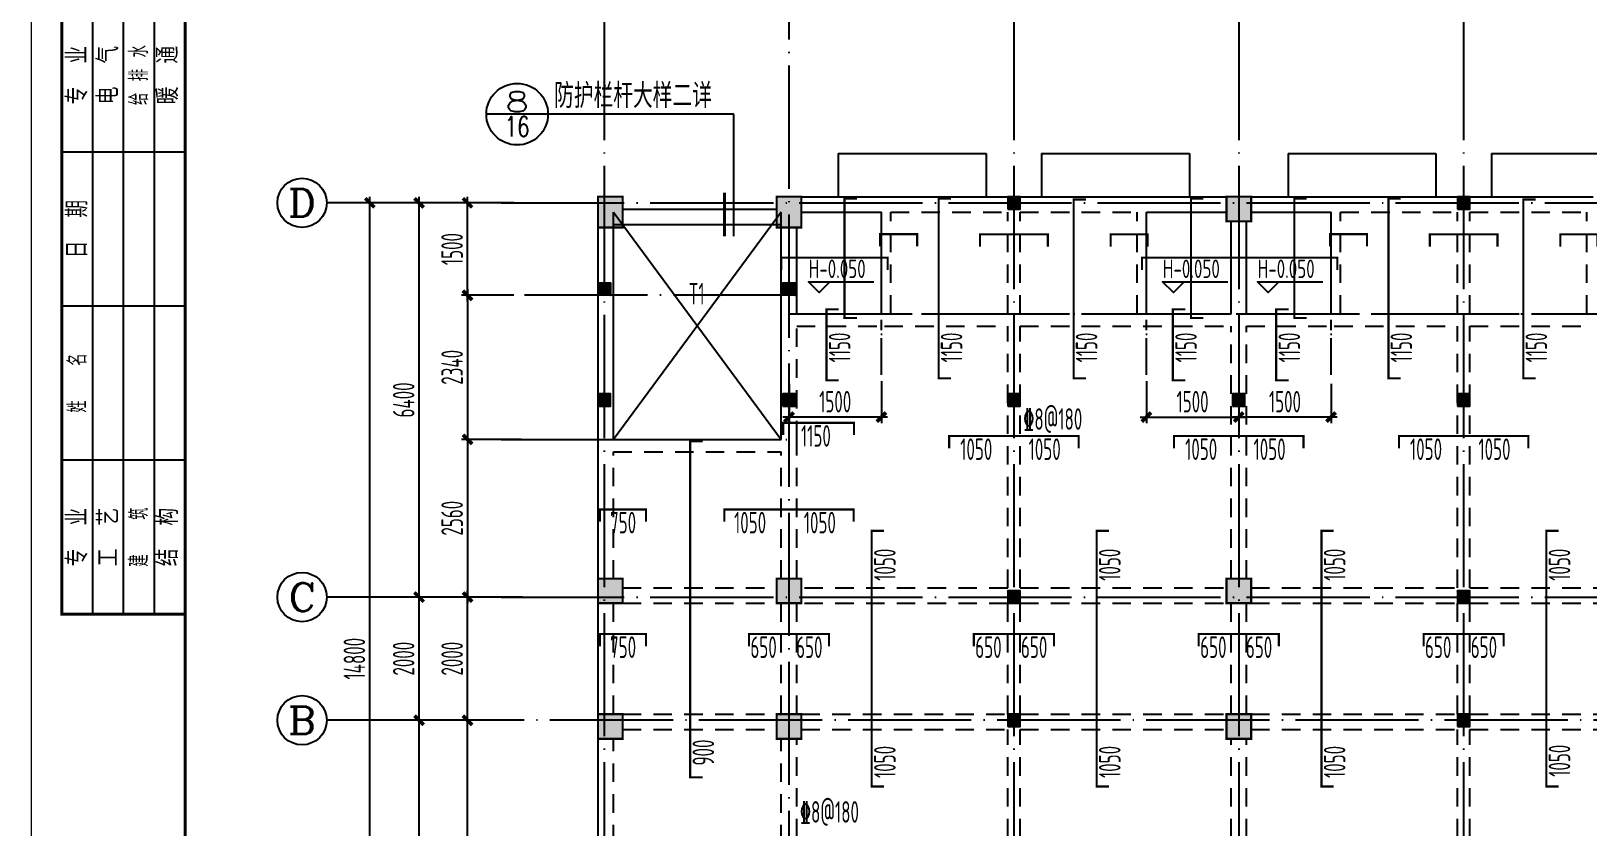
# Model space of a CAD drawing. Extents: x -472319 to -112444, y -516749 to -5704.
# Drawn here: x -311995 to -286728, y -242565 to -229647 of the extents above; entities that cross this region are included whole.
import ezdxf
from ezdxf.enums import TextEntityAlignment as Align

# ---------------------------------------------------------------- set-up
doc = ezdxf.new("R2010")
doc.units = 0
doc.header["$LTSCALE"] = 100
doc.header["$MEASUREMENT"] = 0
for name, pattern in [('3', [5, 3, -2]), ('CENTER', [2, 1.25, -0.25, 0.25, -0.25]), ('DOTE', [2.42, 2, -0.2, 0.02, -0.2])]:
    doc.linetypes.add(name, pattern=pattern)
for name, color, linetype in [('1301', 24, 'Continuous'), ('1305', 1, 'Continuous'), ('1306', 94, 'Continuous'), ('1307', 7, 'Continuous'), ('AXIS', 3, 'Continuous'), ('AXIS_TEXT', 7, 'Continuous'), ('COLUMN', 9, 'Continuous'), ('DIM_IDEN', 3, 'Continuous'), ('DOTE', 1, 'CENTER'), ('FRAME', 3, 'Continuous'), ('PUB_TEXT', 7, 'Continuous'), ('S_BEAM', 4, 'Continuous'), ('S_BEAMDASH', 134, '3'), ('S_CL', 2, 'Continuous'), ('坡道', 7, 'Continuous'), ('填充', 8, 'Continuous'), ('板标注', 221, 'Continuous'), ('第三道尺寸线', 4, 'Continuous'), ('零厚板', 7, 'Continuous')]:
    doc.layers.add(name, color=color, linetype=linetype)
doc.styles.add('_HZTXT', font='txt.shx', dxfattribs={"width": 0.35, "bigfont": 'hztxt.shx'})
doc.styles.add('_TCH_AXIS', font='COMPLEX', dxfattribs={"bigfont": 'GBCBIG'})
doc.styles.add('COMPLEX', font='COMPLEX')
doc.styles.add('dxfs', font='txt.shx', dxfattribs={"width": 0.7, "bigfont": 'dxfs.shx'})
doc.styles.add('HZ', font='tssdeng.shx', dxfattribs={"width": 0.6, "height": 350, "bigfont": 'a.shx'})
doc.styles.get("Standard").update_dxf_attribs({"font": 'tssdeng.shx', "width": 0.6, "bigfont": 'a.shx'})
doc.styles.add('TSSD_Rein', font='Tssdeng.shx', dxfattribs={"width": 0.7, "bigfont": 'hztxt.shx'})
doc.dimstyles.new('DIMN', dxfattribs={"dimtxt": 350, "dimasz": 150, "dimexe": 100, "dimexo": 100, "dimgap": 75, "dimtad": 1, "dimdec": 0, "dimzin": 0, "dimdsep": 46, "dimtxsty": 'HZ', "dimblk": 'ARCHTICK', "dimcen": 0.09, "dimdle": 100, "dimclrd": 3, "dimclre": 3, "dimclrt": 7, "dimazin": 2, "dimtfac": 1, "dimtdec": 0, "dimtmove": 2, "dimatfit": 3, "dimldrblk": 'ARCHTICK', "dimfxl": 1, "dimtolj": 1, "dimtzin": 0, "dimarcsym": 0})

# ---------------------------------------------------------------- blocks, each defined once
blk = doc.blocks.new('_ArchTick')
at = {"color": 0, "linetype": 'ByBlock', "const_width": 0.4}
blk.add_lwpolyline([(-0.5, -0.5), (0.5, 0.5)], dxfattribs=at)
blk = doc.blocks.new('*D1051')
at = {"layer": 'AXIS', "color": 3, "lineweight": -2, "transparency": 16777216}
for p, q in [((-305698, -247335), (-305698, -240735)), ((-304468, -240835), (-305798, -240835)), ((-304468, -247235), (-305798, -247235))]:
    blk.add_line(p, q, dxfattribs=at)
at = {"layer": 'Defpoints', "color": 0, "transparency": 16777216}
for p in [(-305698, -240835), (-304368, -240835), (-304368, -247235)]:
    blk.add_point(p, dxfattribs=at)
at = {"layer": 'AXIS', "color": 3, "lineweight": -2, "transparency": 16777216, "xscale": 150, "yscale": 150, "zscale": 150}
for p, rotation in [((-305698, -240835), 90), ((-305698, -247235), 270)]:
    blk.add_blockref('_ArchTick', p, dxfattribs=dict(at, rotation=rotation))
at = {"layer": 'AXIS', "color": 7, "transparency": 16777216, "insert": (-305948, -244035), "char_height": 350, "attachment_point": 5, "rotation": 90, "style": 'HZ'}
blk.add_mtext('\\A1;6400', dxfattribs=at)
blk = doc.blocks.new('*D1052')
at = {"layer": 'AXIS', "color": 3, "lineweight": -2, "transparency": 16777216}
for p, q in [((-305698, -240935), (-305698, -238735)), ((-304468, -238835), (-305798, -238835)), ((-304468, -240835), (-305798, -240835))]:
    blk.add_line(p, q, dxfattribs=at)
at = {"layer": 'Defpoints', "color": 0, "transparency": 16777216}
for p in [(-305698, -238835), (-304368, -238835), (-304368, -240835)]:
    blk.add_point(p, dxfattribs=at)
at = {"layer": 'AXIS', "color": 3, "lineweight": -2, "transparency": 16777216, "xscale": 150, "yscale": 150, "zscale": 150}
for p, rotation in [((-305698, -238835), 90), ((-305698, -240835), 270)]:
    blk.add_blockref('_ArchTick', p, dxfattribs=dict(at, rotation=rotation))
at = {"layer": 'AXIS', "color": 7, "transparency": 16777216, "insert": (-305948, -239835), "char_height": 350, "attachment_point": 5, "rotation": 90, "style": 'HZ'}
blk.add_mtext('\\A1;2000', dxfattribs=at)
blk = doc.blocks.new('*D1053')
at = {"layer": 'AXIS', "color": 3, "lineweight": -2, "transparency": 16777216}
for p, q in [((-304468, -232435), (-305798, -232435)), ((-305698, -238935), (-305698, -232335)), ((-304468, -238835), (-305798, -238835))]:
    blk.add_line(p, q, dxfattribs=at)
at = {"layer": 'Defpoints', "color": 0, "transparency": 16777216}
for p in [(-305698, -232435), (-304368, -232435), (-304368, -238835)]:
    blk.add_point(p, dxfattribs=at)
at = {"layer": 'AXIS', "color": 3, "lineweight": -2, "transparency": 16777216, "xscale": 150, "yscale": 150, "zscale": 150}
for p, rotation in [((-305698, -232435), 90), ((-305698, -238835), 270)]:
    blk.add_blockref('_ArchTick', p, dxfattribs=dict(at, rotation=rotation))
at = {"layer": 'AXIS', "color": 7, "transparency": 16777216, "insert": (-305948, -235635), "char_height": 350, "attachment_point": 5, "rotation": 90, "style": 'HZ'}
blk.add_mtext('\\A1;6400', dxfattribs=at)
blk = doc.blocks.new('*D1054')
at = {"layer": 'AXIS', "color": 3, "lineweight": -2, "transparency": 16777216}
for p, q in [((-304468, -232435), (-306598, -232435)), ((-306498, -247335), (-306498, -232335)), ((-304468, -247235), (-306598, -247235))]:
    blk.add_line(p, q, dxfattribs=at)
at = {"layer": 'Defpoints', "color": 0, "transparency": 16777216}
for p in [(-306498, -232435), (-304368, -232435), (-304368, -247235)]:
    blk.add_point(p, dxfattribs=at)
at = {"layer": 'AXIS', "color": 3, "lineweight": -2, "transparency": 16777216, "xscale": 150, "yscale": 150, "zscale": 150}
for p, rotation in [((-306498, -232435), 90), ((-306498, -247235), 270)]:
    blk.add_blockref('_ArchTick', p, dxfattribs=dict(at, rotation=rotation))
at = {"layer": 'AXIS', "color": 7, "transparency": 16777216, "insert": (-306748, -239835), "char_height": 350, "attachment_point": 5, "rotation": 90, "style": 'HZ'}
blk.add_mtext('\\A1;14800', dxfattribs=at)
blk = doc.blocks.new('_AXISO')
blk.add_circle((0, 0), 0.5)
at = {"layer": 'AXIS_TEXT', "style": 'COMPLEX', "width": 1.041667}
blk.add_attdef('A', text='', height=0.56, dxfattribs=at).set_placement((-0.25, -0.28), (0.25, -0.28), align=Align.FIT)
blk = doc.blocks.new('A$C20674F94')
at = {"layer": 'FRAME', "lineweight": 18}
blk.add_line((0, 59400), (0, 0), dxfattribs=at)
at = {"layer": 'FRAME'}
blk.add_line((2500, 58400), (2500, 1000), dxfattribs=at)
at = {"layer": 'FRAME', "const_width": 50}
for points in [[(2500, 58400), (500, 58400), (500, 35900), (2500, 35900)], [(2500, 58400), (83100, 58400), (83100, 1000), (2500, 1000), (2500, 58400)]]:
    blk.add_lwpolyline(points, dxfattribs=at)
at = {"layer": 'FRAME'}
for points in [[(1000, 35900), (1000, 58400)], [(1500, 35900), (1500, 58400)], [(2000, 35900), (2000, 58400)], [(2500, 43400), (500, 43400)], [(2500, 40900), (500, 40900)], [(2500, 38400), (500, 38400)]]:
    blk.add_lwpolyline(points, dxfattribs=at)
at = {"layer": 'FRAME', "char_height": 300, "attachment_point": 5, "rotation": 90, "style": 'dxfs'}
for s, insert, width in [('{\\f宋体|b0|i0|c134|p2;专\\Ftxt.shx,dxfs.shx|c134;  \\f宋体|b0|i0|c134|p2;业}', (750, 44650), 1203.38), ('{\\f宋体|b0|i0|c134|p2;电\\Ftxt.shx,dxfs.shx|c134;  \\f宋体|b0|i0|c134|p2;气}', (1250, 44650), 1182.38), ('给 排 水', (1750, 44650), 1352.62), ('{\\f宋体|b0|i0|c134|p2;暖\\Ftxt.shx,dxfs.shx|c134;  \\f宋体|b0|i0|c134|p2;通}', (2220, 44650), 1200.75), ('{\\f宋体|b0|i0|c134|p2;日\\Ftxt.shx,dxfs.shx|c134;  \\f宋体|b0|i0|c134|p2;期}', (750, 42150), 1132.5), ('姓   名', (750, 39650), 1185), ('{\\f宋体|b0|i0|c134|p2;专\\Ftxt.shx,dxfs.shx|c134;  \\f宋体|b0|i0|c134|p2;业}', (750, 37150), 1203.38), ('{\\f宋体|b0|i0|c134|p2;工\\Ftxt.shx,dxfs.shx|c134;  \\f宋体|b0|i0|c134|p2;艺}', (1250, 37150), 1177.12), ('建   筑', (1750, 37150), 1206), ('{\\f宋体|b0|i0|c134|p2;结\\Ftxt.shx,dxfs.shx|c134;  \\f宋体|b0|i0|c134|p2;构\\P}', (2220, 37150), 1192.88)]:
    blk.add_mtext(s, dxfattribs=dict(at, insert=insert, width=width))
blk = doc.blocks.new('*D1066')
at = {"layer": '1301', "color": 3, "lineweight": -2, "transparency": 16777216}
for p, q in [((-304912, -236175), (-304912, -238935)), ((-304041, -236275), (-305012, -236275)), ((-304019, -238835), (-305012, -238835))]:
    blk.add_line(p, q, dxfattribs=at)
at = {"layer": 'Defpoints', "color": 0, "transparency": 16777216}
for p in [(-303941, -236275), (-304912, -238835), (-303919, -238835)]:
    blk.add_point(p, dxfattribs=at)
at = {"layer": '1301', "color": 3, "lineweight": -2, "transparency": 16777216, "xscale": 150, "yscale": 150, "zscale": 150}
for p, rotation in [((-304912, -236275), 90), ((-304912, -238835), 270)]:
    blk.add_blockref('_ArchTick', p, dxfattribs=dict(at, rotation=rotation))
at = {"layer": '1301', "color": 7, "transparency": 16777216, "insert": (-305162, -237555), "char_height": 350, "attachment_point": 5, "rotation": 90, "style": 'HZ'}
blk.add_mtext('\\A1;2560', dxfattribs=at)
blk = doc.blocks.new('*D1141')
at = {"layer": 'Defpoints', "color": 0, "transparency": 16777216}
for p in [(-304912, -232435), (-304058, -232435), (-304058, -233935)]:
    blk.add_point(p, dxfattribs=at)
at = {"layer": '填充', "color": 3, "lineweight": -2, "transparency": 16777216}
for p, q in [((-304158, -232435), (-305012, -232435)), ((-304912, -234035), (-304912, -232335)), ((-304158, -233935), (-305012, -233935))]:
    blk.add_line(p, q, dxfattribs=at)
at = {"layer": '填充', "color": 3, "lineweight": -2, "transparency": 16777216, "xscale": 150, "yscale": 150, "zscale": 150}
for p, rotation in [((-304912, -232435), 90), ((-304912, -233935), 270)]:
    blk.add_blockref('_ArchTick', p, dxfattribs=dict(at, rotation=rotation))
at = {"layer": '填充', "color": 7, "transparency": 16777216, "insert": (-305162, -233185), "char_height": 350, "attachment_point": 5, "rotation": 90, "style": 'HZ'}
blk.add_mtext('\\A1;1500', dxfattribs=at)
blk = doc.blocks.new('*D1142')
at = {"layer": 'Defpoints', "color": 0, "transparency": 16777216}
for p in [(-304158, -233935), (-304912, -236275), (-304158, -236275)]:
    blk.add_point(p, dxfattribs=at)
at = {"layer": '填充', "color": 3, "lineweight": -2, "transparency": 16777216}
for p, q in [((-304258, -233935), (-305012, -233935)), ((-304912, -233835), (-304912, -236375)), ((-304258, -236275), (-305012, -236275))]:
    blk.add_line(p, q, dxfattribs=at)
at = {"layer": '填充', "color": 3, "lineweight": -2, "transparency": 16777216, "xscale": 150, "yscale": 150, "zscale": 150}
for p, rotation in [((-304912, -233935), 90), ((-304912, -236275), 270)]:
    blk.add_blockref('_ArchTick', p, dxfattribs=dict(at, rotation=rotation))
at = {"layer": '填充', "color": 7, "transparency": 16777216, "insert": (-305162, -235105), "char_height": 350, "attachment_point": 5, "rotation": 90, "style": 'HZ'}
blk.add_mtext('\\A1;2340', dxfattribs=at)
blk = doc.blocks.new('*D1372')
at = {"layer": 'Defpoints', "color": 0, "transparency": 16777216}
for p in [(-304912, -240835), (-304254, -240835), (-304254, -247235)]:
    blk.add_point(p, dxfattribs=at)
at = {"layer": '第三道尺寸线', "color": 3, "lineweight": -2, "transparency": 16777216}
for p, q in [((-304912, -247335), (-304912, -240735)), ((-304354, -240835), (-305012, -240835)), ((-304354, -247235), (-305012, -247235))]:
    blk.add_line(p, q, dxfattribs=at)
at = {"layer": '第三道尺寸线', "color": 3, "lineweight": -2, "transparency": 16777216, "xscale": 150, "yscale": 150, "zscale": 150}
for p, rotation in [((-304912, -240835), 90), ((-304912, -247235), 270)]:
    blk.add_blockref('_ArchTick', p, dxfattribs=dict(at, rotation=rotation))
at = {"layer": '第三道尺寸线', "color": 7, "transparency": 16777216, "insert": (-305162, -244035), "char_height": 350, "attachment_point": 5, "rotation": 90, "style": 'HZ'}
blk.add_mtext('\\A1;6400', dxfattribs=at)
blk = doc.blocks.new('*D1373')
at = {"layer": 'Defpoints', "color": 0, "transparency": 16777216}
for p in [(-304912, -238835), (-304254, -238835), (-304254, -240835)]:
    blk.add_point(p, dxfattribs=at)
at = {"layer": '第三道尺寸线', "color": 3, "lineweight": -2, "transparency": 16777216}
for p, q in [((-304912, -240935), (-304912, -238735)), ((-304354, -238835), (-305012, -238835)), ((-304354, -240835), (-305012, -240835))]:
    blk.add_line(p, q, dxfattribs=at)
at = {"layer": '第三道尺寸线', "color": 3, "lineweight": -2, "transparency": 16777216, "xscale": 150, "yscale": 150, "zscale": 150}
for p, rotation in [((-304912, -238835), 90), ((-304912, -240835), 270)]:
    blk.add_blockref('_ArchTick', p, dxfattribs=dict(at, rotation=rotation))
at = {"layer": '第三道尺寸线', "color": 7, "transparency": 16777216, "insert": (-305162, -239835), "char_height": 350, "attachment_point": 5, "rotation": 90, "style": 'HZ'}
blk.add_mtext('\\A1;2000', dxfattribs=at)
blk = doc.blocks.new('*D2595')
at = {"layer": '1306', "color": 3, "lineweight": -2, "transparency": 16777216}
for p, q in [((-293894, -235329), (-293894, -236013)), ((-292394, -235375), (-292394, -236013)), ((-293994, -235913), (-292294, -235913))]:
    blk.add_line(p, q, dxfattribs=at)
at = {"layer": 'Defpoints', "color": 0, "transparency": 16777216}
for p in [(-293894, -235229), (-292394, -235275), (-292394, -235913)]:
    blk.add_point(p, dxfattribs=at)
at = {"layer": '1306', "color": 3, "lineweight": -2, "transparency": 16777216, "xscale": 150, "yscale": 150, "zscale": 150, "rotation": 180}
blk.add_blockref('_ArchTick', (-293894, -235913), dxfattribs=at)
at = {"layer": '1306', "color": 3, "lineweight": -2, "transparency": 16777216, "xscale": 150, "yscale": 150, "zscale": 150}
blk.add_blockref('_ArchTick', (-292394, -235913), dxfattribs=at)
at = {"layer": '1306', "color": 7, "transparency": 16777216, "insert": (-293144, -235663), "char_height": 350, "attachment_point": 5, "style": 'HZ'}
blk.add_mtext('\\A1;1500', dxfattribs=at)
blk = doc.blocks.new('*D2596')
at = {"layer": '1306', "color": 3, "lineweight": -2, "transparency": 16777216}
for p, q in [((-292394, -235375), (-292394, -236013)), ((-290894, -235375), (-290894, -236013)), ((-290794, -235913), (-292494, -235913))]:
    blk.add_line(p, q, dxfattribs=at)
at = {"layer": 'Defpoints', "color": 0, "transparency": 16777216}
for p in [(-292394, -235275), (-290894, -235275), (-292394, -235913)]:
    blk.add_point(p, dxfattribs=at)
at = {"layer": '1306', "color": 3, "lineweight": -2, "transparency": 16777216, "xscale": 150, "yscale": 150, "zscale": 150, "rotation": 180}
blk.add_blockref('_ArchTick', (-292394, -235913), dxfattribs=at)
at = {"layer": '1306', "color": 3, "lineweight": -2, "transparency": 16777216, "xscale": 150, "yscale": 150, "zscale": 150}
blk.add_blockref('_ArchTick', (-290894, -235913), dxfattribs=at)
at = {"layer": '1306', "color": 7, "transparency": 16777216, "insert": (-291644, -235663), "char_height": 350, "attachment_point": 5, "style": 'HZ'}
blk.add_mtext('\\A1;1500', dxfattribs=at)
blk = doc.blocks.new('*D2600')
at = {"layer": '1306', "color": 3, "lineweight": -2, "transparency": 16777216}
for p, q in [((-299694, -235375), (-299694, -236013)), ((-298194, -235329), (-298194, -236013)), ((-298094, -235913), (-299794, -235913))]:
    blk.add_line(p, q, dxfattribs=at)
at = {"layer": 'Defpoints', "color": 0, "transparency": 16777216}
for p in [(-298194, -235229), (-299694, -235275), (-299694, -235913)]:
    blk.add_point(p, dxfattribs=at)
at = {"layer": '1306', "color": 3, "lineweight": -2, "transparency": 16777216, "xscale": 150, "yscale": 150, "zscale": 150, "rotation": 180}
blk.add_blockref('_ArchTick', (-299694, -235913), dxfattribs=at)
at = {"layer": '1306', "color": 3, "lineweight": -2, "transparency": 16777216, "xscale": 150, "yscale": 150, "zscale": 150}
blk.add_blockref('_ArchTick', (-298194, -235913), dxfattribs=at)
at = {"layer": '1306', "color": 7, "transparency": 16777216, "insert": (-298944, -235663), "char_height": 350, "attachment_point": 5, "style": 'HZ'}
blk.add_mtext('\\A1;1500', dxfattribs=at)

msp = doc.modelspace()

# ---------------------------------------------------------------- hatches: boundary and pattern name
at = {"layer": 'COLUMN'}
h = msp.add_hatch(dxfattribs=at)
h.set_pattern_fill('ANSI31', color=0)
h.set_pattern_definition([(45, (-347181.33058, -46796.88947), (-0.08838834765, 0.08838834765), [])])
h.paths.add_polyline_path([(-296143.831, -232534.889), (-295943.831, -232534.889), (-295943.831, -232334.889), (-296143.831, -232334.889)])
h = msp.add_hatch(dxfattribs=at)
h.set_pattern_fill('ANSI31', color=0)
h.set_pattern_definition([(45, (-339881.33058, -46796.88947), (-0.08838834765, 0.08838834765), [])])
h.paths.add_polyline_path([(-288843.831, -232534.889), (-288643.831, -232534.889), (-288643.831, -232334.889), (-288843.831, -232334.889)])
h = msp.add_hatch(dxfattribs=at)
h.set_pattern_fill('ANSI31', color=0)
h.set_pattern_definition([(45, (-294031.33058, -48196.88947), (-0.08838834765, 0.08838834765), [])])
h.paths.add_polyline_path([(-302593.831, -233934.889), (-302793.831, -233934.889), (-302793.831, -233734.889), (-302593.831, -233734.889)])
h = msp.add_hatch(dxfattribs=at)
h.set_pattern_fill('ANSI31', color=0)
h.set_pattern_definition([(45, (-297031.33058, -48196.88947), (-0.08838834765, 0.08838834765), [])])
h.paths.add_polyline_path([(-299593.831, -233934.889), (-299793.831, -233934.889), (-299793.831, -233734.889), (-299593.831, -233734.889)])
h = msp.add_hatch(dxfattribs=at)
h.set_pattern_fill('ANSI31', color=0)
h.set_pattern_definition([(45, (-353831.33058, -49996.89093), (-0.08838834765, 0.08838834765), [])])
h.paths.add_polyline_path([(-302793.831, -235734.891), (-302593.831, -235734.891), (-302593.831, -235534.891), (-302793.831, -235534.891)])
h = msp.add_hatch(dxfattribs=at)
h.set_pattern_fill('ANSI31', color=0)
h.set_pattern_definition([(45, (-350831.33058, -49996.89093), (-0.08838834765, 0.08838834765), [])])
h.paths.add_polyline_path([(-299793.831, -235734.891), (-299593.831, -235734.891), (-299593.831, -235534.891), (-299793.831, -235534.891)])
h = msp.add_hatch(dxfattribs=at)
h.set_pattern_fill('ANSI31', color=0)
h.set_pattern_definition([(45, (-347181.33058, -49996.89093), (-0.08838834765, 0.08838834765), [])])
h.paths.add_polyline_path([(-296143.831, -235734.891), (-295943.831, -235734.891), (-295943.831, -235534.891), (-296143.831, -235534.891)])
h = msp.add_hatch(dxfattribs=at)
h.set_pattern_fill('ANSI31', color=0)
h.set_pattern_definition([(45, (-343531.33058, -49996.89093), (-0.08838834765, 0.08838834765), [])])
h.paths.add_polyline_path([(-292493.831, -235734.891), (-292293.831, -235734.891), (-292293.831, -235534.891), (-292493.831, -235534.891)])
h = msp.add_hatch(dxfattribs=at)
h.set_pattern_fill('ANSI31', color=0)
h.set_pattern_definition([(45, (-339881.33058, -49996.89093), (-0.08838834765, 0.08838834765), [])])
h.paths.add_polyline_path([(-288843.831, -235734.891), (-288643.831, -235734.891), (-288643.831, -235534.891), (-288843.831, -235534.891)])
h = msp.add_hatch(dxfattribs=at)
h.set_pattern_fill('ANSI31', color=0)
h.set_pattern_definition([(45, (-347181.33058, -53196.89045), (-0.08838834765, 0.08838834765), [])])
h.paths.add_polyline_path([(-296143.831, -238934.89), (-295943.831, -238934.89), (-295943.831, -238734.89), (-296143.831, -238734.89)])
h = msp.add_hatch(dxfattribs=at)
h.set_pattern_fill('ANSI31', color=0)
h.set_pattern_definition([(45, (-339881.33058, -53196.89045), (-0.08838834765, 0.08838834765), [])])
h.paths.add_polyline_path([(-288843.831, -238934.89), (-288643.831, -238934.89), (-288643.831, -238734.89), (-288843.831, -238734.89)])
h = msp.add_hatch(dxfattribs=at)
h.set_pattern_fill('ANSI31', color=0)
h.set_pattern_definition([(45, (-347181.33254, -55196.89045), (-0.08838834765, 0.08838834765), [])])
h.paths.add_polyline_path([(-296143.833, -240934.89), (-295943.833, -240934.89), (-295943.833, -240734.89), (-296143.833, -240734.89)])
h = msp.add_hatch(dxfattribs=at)
h.set_pattern_fill('ANSI31', color=0)
h.set_pattern_definition([(45, (-339881.33254, -55196.89045), (-0.08838834765, 0.08838834765), [])])
h.paths.add_polyline_path([(-288843.833, -240934.89), (-288643.833, -240934.89), (-288643.833, -240734.89), (-288843.833, -240734.89)])
at = {"layer": 'S_CL'}
h = msp.add_hatch(dxfattribs=at)
h.set_pattern_fill('ANSI31', color=256)
h.set_pattern_definition([(45, (114544.49969, 398805.50098), (-0.088388347648, 0.088388347648), [])])
h.paths.add_polyline_path([(-299493.831, -232834.889), (-299493.831, -232334.889), (-299893.831, -232334.889), (-299893.831, -232834.889)])
h.paths.add_polyline_path([(-299493.831, -238934.89), (-299493.831, -238534.89), (-299893.831, -238534.89), (-299893.831, -238934.89)])
h.paths.add_polyline_path([(-299493.831, -241134.89), (-299493.831, -240734.89), (-299893.831, -240734.89), (-299893.831, -241134.89)])
h.paths.add_polyline_path([(-299493.831, -247334.89), (-299493.831, -246834.89), (-299893.831, -246834.89), (-299893.831, -247334.89)])
h.paths.add_polyline_path([(-302393.831, -232834.889), (-302393.831, -232334.889), (-302793.831, -232334.889), (-302793.831, -232834.889)])
h.paths.add_polyline_path([(-302393.831, -238934.89), (-302393.831, -238534.89), (-302793.831, -238534.89), (-302793.831, -238934.89)])
h.paths.add_polyline_path([(-302393.831, -241134.89), (-302393.831, -240734.89), (-302793.831, -240734.89), (-302793.831, -241134.89)])
h.paths.add_polyline_path([(-302393.831, -247334.89), (-302393.831, -246834.89), (-302793.831, -246834.89), (-302793.831, -247334.89)])
h.paths.add_polyline_path([(-242793.829, -247334.89), (-242793.829, -246834.89), (-243193.829, -246834.89), (-243193.829, -247334.89)])
h.paths.add_polyline_path([(-245693.829, -247334.89), (-245693.829, -246834.89), (-246093.829, -246834.89), (-246093.829, -247334.89)])
h.paths.add_polyline_path([(-252993.829, -247334.89), (-252993.829, -246934.89), (-253393.829, -246934.89), (-253393.829, -247334.89)])
h.paths.add_polyline_path([(-260293.829, -247334.89), (-260293.829, -246934.89), (-260693.829, -246934.89), (-260693.829, -247334.89)])
h.paths.add_polyline_path([(-267593.829, -247334.89), (-267593.829, -246834.89), (-267993.829, -246834.89), (-267993.829, -247334.89)])
h.paths.add_polyline_path([(-277593.831, -247334.89), (-277593.831, -246834.89), (-277993.831, -246834.89), (-277993.831, -247334.89)])
h.paths.add_polyline_path([(-284893.831, -247334.89), (-284893.831, -246934.89), (-285293.831, -246934.89), (-285293.831, -247334.89)])
h.paths.add_polyline_path([(-292193.831, -247334.89), (-292193.831, -246934.89), (-292593.831, -246934.89), (-292593.831, -247334.89)])
h.paths.add_polyline_path([(-242793.829, -232834.889), (-242793.829, -232334.889), (-243193.829, -232334.889), (-243193.829, -232834.889)])
h.paths.add_polyline_path([(-242793.829, -238934.89), (-242793.829, -238534.89), (-243193.829, -238534.89), (-243193.829, -238934.89)])
h.paths.add_polyline_path([(-242793.829, -241134.89), (-242793.829, -240734.89), (-243193.829, -240734.89), (-243193.829, -241134.89)])
h.paths.add_polyline_path([(-245693.829, -232834.889), (-245693.829, -232334.889), (-246093.829, -232334.889), (-246093.829, -232834.889)])
h.paths.add_polyline_path([(-245693.829, -238934.89), (-245693.829, -238534.89), (-246093.829, -238534.89), (-246093.829, -238934.89)])
h.paths.add_polyline_path([(-245693.829, -241134.89), (-245693.829, -240734.89), (-246093.829, -240734.89), (-246093.829, -241134.89)])
h.paths.add_polyline_path([(-252993.829, -232734.889), (-252993.829, -232334.889), (-253393.829, -232334.889), (-253393.829, -232734.889)])
h.paths.add_polyline_path([(-260293.829, -232734.889), (-260293.829, -232334.889), (-260693.829, -232334.889), (-260693.829, -232734.889)])
h.paths.add_polyline_path([(-267593.829, -232734.889), (-267593.829, -232334.889), (-267993.829, -232334.889), (-267993.829, -232734.889)])
h.paths.add_polyline_path([(-270593.829, -232834.889), (-270593.829, -232334.889), (-270993.829, -232334.889), (-270993.829, -232834.889)])
h.paths.add_polyline_path([(-277593.831, -232834.889), (-277593.831, -232334.889), (-277993.831, -232334.889), (-277993.831, -232834.889)])
h.paths.add_polyline_path([(-284893.831, -232734.889), (-284893.831, -232334.889), (-285293.831, -232334.889), (-285293.831, -232734.889)])
h.paths.add_polyline_path([(-292193.831, -232734.889), (-292193.831, -232334.889), (-292593.831, -232334.889), (-292593.831, -232734.889)])
h.paths.add_polyline_path([(-260293.829, -238934.89), (-260293.829, -238534.89), (-260693.829, -238534.89), (-260693.829, -238934.89)])
h.paths.add_polyline_path([(-260293.829, -241134.89), (-260293.829, -240734.89), (-260693.829, -240734.89), (-260693.829, -241134.89)])
h.paths.add_polyline_path([(-267593.829, -238934.89), (-267593.829, -238534.89), (-267993.829, -238534.89), (-267993.829, -238934.89)])
h.paths.add_polyline_path([(-267593.829, -241134.89), (-267593.829, -240734.89), (-267993.829, -240734.89), (-267993.829, -241134.89)])
h.paths.add_polyline_path([(-270593.829, -238934.89), (-270593.829, -238434.89), (-270993.829, -238434.89), (-270993.829, -238934.89)])
h.paths.add_polyline_path([(-277593.831, -238934.89), (-277593.831, -238434.89), (-277993.831, -238434.89), (-277993.831, -238934.89)])
h.paths.add_polyline_path([(-277593.831, -241134.89), (-277593.831, -240734.89), (-277993.831, -240734.89), (-277993.831, -241134.89)])
h.paths.add_polyline_path([(-284893.831, -238934.89), (-284893.831, -238534.89), (-285293.831, -238534.89), (-285293.831, -238934.89)])
h.paths.add_polyline_path([(-284893.831, -241134.89), (-284893.831, -240734.89), (-285293.831, -240734.89), (-285293.831, -241134.89)])
h = msp.add_hatch(dxfattribs=at)
h.set_pattern_fill('ANSI31', color=256)
h.set_pattern_definition([(45, (0, 0), (-0.08838834765, 0.08838834765), [])])
h.paths.add_polyline_path([(-292193.831, -241134.89), (-292193.831, -240734.89), (-292593.831, -240734.89), (-292593.831, -241134.89)])
h.paths.add_polyline_path([(-292193.831, -238934.89), (-292193.831, -238534.89), (-292593.831, -238534.89), (-292593.831, -238934.89)])
h = msp.add_hatch(dxfattribs=at)
h.set_pattern_fill('ANSI31', color=256)
h.set_pattern_definition([(45, (39200, 1e-10), (-0.08838834765, 0.08838834765), [])])
h.paths.add_polyline_path([(-292193.831, -241134.89), (-292193.831, -240734.89), (-292593.831, -240734.89), (-292593.831, -241134.89)])
h.paths.add_polyline_path([(-292193.831, -238934.89), (-292193.831, -238534.89), (-292593.831, -238534.89), (-292593.831, -238934.89)])

# ---------------------------------------------------------------- linework, layer by layer
for p, q in [((-298893.829, -231634.89), (-296493.829, -231634.89)), ((-298893.829, -231634.89), (-298893.829, -232334.89)), ((-295593.829, -231634.89), (-293193.829, -231634.89)), ((-295593.829, -231634.89), (-295593.829, -232334.89)), ((-291593.829, -231634.89), (-289193.829, -231634.89)), ((-291593.829, -231634.89), (-291593.829, -232334.89)), ((-288293.829, -231634.89), (-285893.829, -231634.89)), ((-288293.829, -231634.89), (-288293.829, -232334.89))]:
    msp.add_line(p, q)
at = {"layer": '1305', "const_width": 35}
for points in [[(-298592.831, -234304.89), (-298792.831, -234304.89), (-298792.831, -232364.89), (-298592.831, -232364.89)], [(-297063.834, -235284.89), (-297263.834, -235284.89), (-297263.834, -232364.89), (-297063.834, -232364.89)], [(-294873.831, -235284.89), (-295073.831, -235284.89), (-295073.831, -232380.89), (-294873.831, -232380.89)], [(-292970.331, -234304.89), (-293170.331, -234304.89), (-293170.331, -232364.89), (-292970.331, -232364.89)], [(-291292.831, -234304.89), (-291492.831, -234304.89), (-291492.831, -232364.89), (-291292.831, -232364.89)], [(-289763.834, -235284.89), (-289963.834, -235284.89), (-289963.834, -232364.89), (-289763.834, -232364.89)], [(-287573.831, -235284.89), (-287773.831, -235284.89), (-287773.831, -232380.89), (-287573.831, -232380.89)], [(-298213.831, -233142.322), (-298213.831, -232942.322), (-297613.831, -232942.322), (-297613.831, -233142.322)], [(-296593.831, -233144.89), (-296593.831, -232944.89), (-295493.831, -232944.892), (-295493.831, -233144.892)], [(-294473.831, -233144.892), (-294473.831, -232944.892), (-293873.831, -232944.892), (-293873.831, -233144.892)], [(-290913.831, -233142.322), (-290913.831, -232942.322), (-290313.831, -232942.322), (-290313.831, -233142.322)], [(-289293.831, -233144.89), (-289293.831, -232944.89), (-288193.831, -232944.892), (-288193.831, -233144.892)], [(-287173.831, -233144.892), (-287173.831, -232944.892), (-286573.831, -232944.892), (-286573.831, -233144.892)], [(-299818.831, -233524.39), (-299818.831, -233324.39), (-298093.831, -233324.39), (-298093.831, -233524.39)], [(-293963.827, -233524.39), (-293963.827, -233324.39), (-290793.831, -233324.39), (-290793.831, -233524.39)], [(-298885.831, -235314.89), (-299085.831, -235314.89), (-299085.831, -234164.89), (-298885.831, -234164.89)], [(-293263.331, -235314.89), (-293463.331, -235314.89), (-293463.331, -234164.89), (-293263.331, -234164.89)], [(-291585.831, -235314.89), (-291785.831, -235314.89), (-291785.831, -234164.89), (-291585.831, -234164.89)], [(-299788.831, -236204.889), (-299788.831, -236004.889), (-298638.831, -236004.889), (-298638.831, -236204.889)], [(-297093.83, -236420.888), (-297093.83, -236220.888), (-294993.83, -236220.889), (-294993.83, -236420.889)], [(-293443.831, -236420.889), (-293443.831, -236220.889), (-291343.831, -236220.889), (-291343.831, -236420.889)], [(-289793.83, -236420.889), (-289793.83, -236220.889), (-287693.831, -236220.889), (-287693.831, -236420.889)], [(-301097.829, -241759.891), (-301297.829, -241759.891), (-301297.829, -236304.89), (-301097.829, -236304.89)], [(-302763.831, -237612.89), (-302763.831, -237412.89), (-302013.831, -237412.89), (-302013.831, -237612.89)], [(-300743.831, -237612.889), (-300743.831, -237412.889), (-298643.831, -237412.89), (-298643.831, -237612.89)], [(-298151.331, -241909.891), (-298351.331, -241909.891), (-298351.331, -237759.891), (-298151.331, -237759.891)], [(-294501.332, -241909.891), (-294701.332, -241909.891), (-294701.332, -237759.891), (-294501.332, -237759.891)], [(-290851.331, -241909.891), (-291051.331, -241909.891), (-291051.331, -237759.891), (-290851.331, -237759.891)], [(-287201.333, -241909.891), (-287401.333, -241909.891), (-287401.331, -237759.891), (-287201.331, -237759.891)], [(-302763.831, -239634.891), (-302763.831, -239434.891), (-302013.831, -239434.891), (-302013.831, -239634.891)], [(-300343.831, -239634.89), (-300343.831, -239434.89), (-299043.831, -239434.891), (-299043.831, -239634.891)], [(-296693.831, -239634.891), (-296693.831, -239434.891), (-295393.831, -239434.891), (-295393.831, -239634.891)], [(-293043.831, -239634.891), (-293043.831, -239434.891), (-291743.831, -239434.891), (-291743.831, -239634.891)], [(-289393.832, -239634.891), (-289393.832, -239434.891), (-288093.833, -239434.891), (-288093.833, -239634.891)]]:
    msp.add_lwpolyline(points, dxfattribs=at)
at = {"layer": 'AXIS'}
for p, q in [((-304367.647, -232434.89), (-307197.647, -232434.89)), ((-304367.647, -238834.89), (-307197.647, -238834.89)), ((-304367.647, -240834.89), (-307197.647, -240834.89))]:
    msp.add_line(p, q, dxfattribs=at)
at = {"layer": 'COLUMN', "color": 0}
for points in [[(-296143.831, -232534.889), (-295943.831, -232534.889), (-295943.831, -232334.889), (-296143.831, -232334.889)], [(-288843.831, -232534.889), (-288643.831, -232534.889), (-288643.831, -232334.889), (-288843.831, -232334.889)], [(-302593.831, -233934.889), (-302793.831, -233934.889), (-302793.831, -233734.889), (-302593.831, -233734.889)], [(-299593.831, -233934.889), (-299793.831, -233934.889), (-299793.831, -233734.889), (-299593.831, -233734.889)], [(-302793.831, -235734.891), (-302593.831, -235734.891), (-302593.831, -235534.891), (-302793.831, -235534.891)], [(-299793.831, -235734.891), (-299593.831, -235734.891), (-299593.831, -235534.891), (-299793.831, -235534.891)], [(-296143.831, -235734.891), (-295943.831, -235734.891), (-295943.831, -235534.891), (-296143.831, -235534.891)], [(-292493.831, -235734.891), (-292293.831, -235734.891), (-292293.831, -235534.891), (-292493.831, -235534.891)], [(-288843.831, -235734.891), (-288643.831, -235734.891), (-288643.831, -235534.891), (-288843.831, -235534.891)], [(-296143.831, -238934.89), (-295943.831, -238934.89), (-295943.831, -238734.89), (-296143.831, -238734.89)], [(-288843.831, -238934.89), (-288643.831, -238934.89), (-288643.831, -238734.89), (-288843.831, -238734.89)], [(-296143.833, -240934.89), (-295943.833, -240934.89), (-295943.833, -240734.89), (-296143.833, -240734.89)], [(-288843.833, -240934.89), (-288643.833, -240934.89), (-288643.833, -240734.89), (-288843.833, -240734.89)]]:
    msp.add_lwpolyline(points, close=True, dxfattribs=at)
at = {"layer": 'DIM_IDEN'}
for p, q in [((-303605.982, -230995.333), (-304605.982, -230995.333)), ((-300590.5, -230995.333), (-303605.982, -230995.333)), ((-300590.5, -232977.896), (-300590.5, -230995.333))]:
    msp.add_line(p, q, dxfattribs=at)
at = {"layer": 'DIM_IDEN', "const_width": 50}
msp.add_lwpolyline([(-300740.5, -232977.896), (-300740.5, -232267.725)], dxfattribs=at)
at = {"layer": 'DIM_IDEN'}
msp.add_circle((-304105.982, -230995.333), 500, dxfattribs=at)
at = {"layer": 'DOTE', "linetype": 'DOTE', "ltscale": 10}
for p, q in [((-302693.829, -229415.242), (-302693.829, -251565.282)), ((-299693.829, -251565.282), (-299693.829, -229415.242)), ((-296043.829, -229415.242), (-296043.829, -251565.282)), ((-292393.829, -229415.242), (-292393.829, -251565.282)), ((-288743.829, -229415.242), (-288743.829, -251565.282)), ((-304367.647, -232434.89), (-241075.018, -232434.89)), ((-299568.829, -233934.89), (-304512.639, -233934.89)), ((-299693.829, -234234.89), (-277060, -234234.89)), ((-304367.647, -236274.89), (-299693.829, -236274.89)), ((-304367.647, -238834.89), (-241075.018, -238834.89)), ((-241075.018, -240834.89), (-304367.647, -240834.89))]:
    msp.add_line(p, q, dxfattribs=at)
at = {"layer": 'DOTE', "linetype": 'DOTE', "ltscale": 3}
for p, q in [((-298193.831, -235229.086), (-298193.831, -234334.889)), ((-293893.827, -235229.086), (-293893.827, -234334.889)), ((-290893.831, -235229.086), (-290893.831, -234334.889))]:
    msp.add_line(p, q, dxfattribs=at)
at = {"layer": 'S_BEAM'}
for p, q in [((-299493.831, -232334.889), (-298118.831, -232334.889)), ((-298118.831, -232334.889), (-296043.831, -232334.889)), ((-296043.831, -232334.889), (-293943.831, -232334.889)), ((-293943.831, -232334.889), (-292593.831, -232334.889)), ((-292193.831, -232334.889), (-290818.831, -232334.889)), ((-290818.831, -232334.889), (-288743.831, -232334.889)), ((-288743.831, -232334.889), (-286643.831, -232334.889)), ((-302543.831, -236274.889), (-302543.831, -232584.889)), ((-302393.831, -232534.889), (-299893.831, -232534.889)), ((-299818.831, -236274.889), (-299818.831, -232584.889)), ((-299818.831, -234334.889), (-299818.831, -232584.889)), ((-299493.831, -232584.889), (-298193.831, -232584.889)), ((-298193.831, -234234.889), (-298193.831, -232584.889)), ((-293893.831, -232584.889), (-292593.831, -232584.889)), ((-293893.831, -234234.889), (-293893.831, -232584.889)), ((-292193.831, -232584.889), (-290893.831, -232584.889)), ((-290893.831, -234234.889), (-290893.831, -232584.889)), ((-302793.831, -233934.889), (-302793.831, -232834.889)), ((-302543.831, -232784.889), (-299818.831, -232784.889)), ((-299568.831, -233934.889), (-299568.831, -232834.889)), ((-292518.831, -234234.889), (-292518.831, -232734.889)), ((-292268.831, -234234.889), (-292268.831, -232734.889)), ((-302793.831, -236274.89), (-302793.831, -233934.889)), ((-299568.831, -234234.889), (-299568.831, -233934.889)), ((-299568.831, -234234.889), (-298193.831, -234234.889)), ((-293893.831, -234234.889), (-292518.831, -234234.889)), ((-292268.831, -234234.889), (-290893.831, -234234.889)), ((-302793.831, -238534.89), (-302793.831, -236274.89)), ((-302543.831, -236274.889), (-299818.831, -236274.889)), ((-302793.831, -240734.89), (-302793.831, -238934.89)), ((-302793.831, -246834.89), (-302793.831, -241134.89))]:
    msp.add_line(p, q, dxfattribs=at)
at = {"layer": 'S_BEAMDASH'}
for p, q in [((-298043.831, -232584.889), (-296143.831, -232584.889)), ((-298043.831, -234234.889), (-298043.831, -232584.889)), ((-296143.831, -234234.889), (-296143.831, -232584.889)), ((-295943.831, -232584.889), (-294043.831, -232584.889)), ((-295943.831, -234234.889), (-295943.831, -232584.889)), ((-294043.831, -234234.889), (-294043.831, -232584.889)), ((-290743.831, -232584.889), (-288843.831, -232584.889)), ((-290743.831, -234234.889), (-290743.831, -232584.889)), ((-288843.831, -234234.889), (-288843.831, -232584.889)), ((-288643.831, -232584.889), (-286743.831, -232584.889)), ((-288643.831, -234234.889), (-288643.831, -232584.889)), ((-286743.831, -234234.889), (-286743.831, -232584.889)), ((-299568.831, -236274.89), (-299568.831, -234434.889)), ((-299568.831, -234434.889), (-298143.831, -234434.889)), ((-298143.831, -234434.889), (-296143.831, -234434.889)), ((-298043.831, -234234.889), (-296143.831, -234234.889)), ((-296143.831, -238684.89), (-296143.831, -234434.889)), ((-295943.831, -234234.889), (-294043.831, -234234.889)), ((-295943.831, -238684.89), (-295943.831, -234434.889)), ((-295943.831, -234434.889), (-293943.831, -234434.889)), ((-293943.831, -234434.889), (-292518.831, -234434.889)), ((-292518.831, -238534.89), (-292518.831, -234434.889)), ((-292268.831, -238534.89), (-292268.831, -234434.889)), ((-292268.831, -234434.889), (-290843.831, -234434.889)), ((-290843.831, -234434.889), (-288843.831, -234434.889)), ((-290743.831, -234234.889), (-288843.831, -234234.889)), ((-288843.831, -238684.89), (-288843.831, -234434.889)), ((-288643.831, -234234.889), (-286743.831, -234234.889)), ((-288643.831, -238684.89), (-288643.831, -234434.889)), ((-288643.831, -234434.889), (-286643.831, -234434.889)), ((-302543.831, -238534.89), (-302543.831, -236474.889)), ((-302543.831, -236474.889), (-299818.831, -236474.889)), ((-299818.831, -238534.89), (-299818.831, -236474.889)), ((-299568.831, -238534.89), (-299568.831, -236274.89)), ((-302393.831, -238684.89), (-299943.831, -238684.89)), ((-299443.831, -238684.89), (-296143.831, -238684.89)), ((-295943.831, -238684.89), (-292593.831, -238684.89)), ((-292193.831, -238684.89), (-288843.831, -238684.89)), ((-288643.831, -238684.89), (-285293.831, -238684.89)), ((-302543.831, -240734.89), (-302543.831, -238934.89)), ((-302393.831, -238934.89), (-299943.831, -238934.89)), ((-299818.831, -240734.89), (-299818.831, -238934.89)), ((-299568.831, -240734.89), (-299568.831, -238934.89)), ((-299443.831, -238934.89), (-296143.831, -238934.89)), ((-296143.831, -240734.89), (-296143.831, -238934.89)), ((-295943.831, -240734.89), (-295943.831, -238934.89)), ((-295943.831, -238934.89), (-292593.831, -238934.89)), ((-292518.831, -240734.89), (-292518.831, -238934.89)), ((-292268.831, -240734.89), (-292268.831, -238934.89)), ((-292193.831, -238934.89), (-288843.831, -238934.89)), ((-288843.831, -240734.89), (-288843.831, -238934.89)), ((-288643.831, -240734.89), (-288643.831, -238934.89)), ((-288643.831, -238934.89), (-285293.831, -238934.89)), ((-302393.831, -240734.89), (-299893.831, -240734.89)), ((-299493.831, -240734.89), (-296143.831, -240734.89)), ((-295943.831, -240734.89), (-292593.831, -240734.89)), ((-292193.831, -240734.89), (-288843.831, -240734.89)), ((-288643.831, -240734.89), (-285293.831, -240734.89)), ((-302393.831, -240984.89), (-299893.831, -240984.89)), ((-299493.831, -240984.89), (-296143.831, -240984.89)), ((-296143.831, -245234.891), (-296143.831, -240984.89)), ((-295943.831, -240984.89), (-292593.831, -240984.89)), ((-295943.831, -245234.891), (-295943.831, -240984.89)), ((-292193.831, -240984.89), (-288843.831, -240984.89)), ((-288843.831, -245234.891), (-288843.831, -240984.89)), ((-288643.831, -240984.89), (-285293.831, -240984.89)), ((-288643.831, -245234.891), (-288643.831, -240984.89)), ((-302543.831, -246834.89), (-302543.831, -241134.89)), ((-299818.831, -245334.891), (-299818.831, -241134.89)), ((-299568.831, -245234.891), (-299568.831, -241134.89)), ((-292518.831, -245234.891), (-292518.831, -241134.89)), ((-292268.831, -245234.891), (-292268.831, -241134.89))]:
    msp.add_line(p, q, dxfattribs=at)
at = {"layer": 'S_CL', "const_width": 35}
for points in [[(-302393.831, -232834.889), (-302393.831, -232334.889), (-302793.831, -232334.889), (-302793.831, -232834.889)], [(-299493.831, -232834.889), (-299493.831, -232334.889), (-299893.831, -232334.889), (-299893.831, -232834.889)], [(-292193.831, -232734.889), (-292193.831, -232334.889), (-292593.831, -232334.889), (-292593.831, -232734.889)], [(-302393.831, -238934.89), (-302393.831, -238534.89), (-302793.831, -238534.89), (-302793.831, -238934.89)], [(-299493.831, -238934.89), (-299493.831, -238534.89), (-299893.831, -238534.89), (-299893.831, -238934.89)], [(-292193.831, -238934.89), (-292193.831, -238534.89), (-292593.831, -238534.89), (-292593.831, -238934.89)], [(-302393.831, -241134.89), (-302393.831, -240734.89), (-302793.831, -240734.89), (-302793.831, -241134.89)], [(-299493.831, -241134.89), (-299493.831, -240734.89), (-299893.831, -240734.89), (-299893.831, -241134.89)], [(-292193.831, -241134.89), (-292193.831, -240734.89), (-292593.831, -240734.89), (-292593.831, -241134.89)]]:
    msp.add_lwpolyline(points, close=True, dxfattribs=at)
at = {"layer": '坡道'}
for p, q in [((-296493.829, -231634.89), (-296493.829, -232334.89)), ((-293193.829, -231634.89), (-293193.829, -232334.89)), ((-289193.829, -231634.89), (-289193.829, -232334.89))]:
    msp.add_line(p, q, dxfattribs=at)
at = {"layer": '板标注'}
for points in [[(-299029.193, -233716.322), (-299204.193, -233891.322), (-299379.193, -233716.322), (-298318.259, -233716.322)], [(-293280.693, -233716.322), (-293455.693, -233891.322), (-293630.693, -233716.322), (-292569.759, -233716.322)], [(-291741.693, -233716.322), (-291916.693, -233891.322), (-292091.693, -233716.322), (-291030.759, -233716.322)]]:
    msp.add_lwpolyline(points, dxfattribs=at)
at = {"layer": '零厚板'}
for p, q in [((-302543.831, -232584.889), (-299818.831, -236274.889)), ((-299818.831, -232584.889), (-302543.831, -236274.889))]:
    msp.add_line(p, q, dxfattribs=at)

# ---------------------------------------------------------------- block references
at = {"layer": 'AXIS'}
ref = msp.add_blockref('_AXISO', (-307597.647, -232434.89), dxfattribs=dict(at, xscale=800, yscale=800, zscale=800))
ref.add_attrib('A', 'D', dxfattribs={"layer": 'AXIS_TEXT', "height": 452.548, "style": '_TCH_AXIS', "width": 1.235294}).set_placement((-307823.922, -232661.165), (-307371.373, -232661.165), align=Align.FIT)
ref = msp.add_blockref('_AXISO', (-307597.647, -238834.89), dxfattribs=dict(at, xscale=800, yscale=800, zscale=800))
ref.add_attrib('A', 'C', dxfattribs={"layer": 'AXIS_TEXT', "height": 452.548, "style": '_TCH_AXIS', "width": 1.4}).set_placement((-307823.922, -239061.165), (-307371.373, -239061.165), align=Align.FIT)
ref = msp.add_blockref('_AXISO', (-307597.647, -240834.89), dxfattribs=dict(at, xscale=800, yscale=800, zscale=800))
ref.add_attrib('A', 'B', dxfattribs={"layer": 'AXIS_TEXT', "height": 452.548, "style": '_TCH_AXIS', "width": 1.235294}).set_placement((-307823.922, -241061.165), (-307371.373, -241061.165), align=Align.FIT)
at = {"layer": '填充'}
msp.add_blockref('A$C20674F94', (-311995, -275010.5), dxfattribs=at)

# ---------------------------------------------------------------- texts
at = {"layer": '1306', "width": 0.6}
for s, p in [('1150', (-298697.432, -235024.89)), ('1150', (-296880.432, -235024.89)), ('1150', (-294688.932, -235024.89)), ('1150', (-293074.932, -235024.89)), ('1150', (-291397.432, -235024.89)), ('1150', (-289580.432, -235024.89)), ('1150', (-287388.932, -235024.89)), ('1050', (-297962.931, -238569.891)), ('1050', (-294312.931, -238569.891)), ('1050', (-290662.93, -238569.891)), ('1050', (-287012.932, -238569.892)), ('900', (-300909.43, -241569.891)), ('1050', (-297962.931, -241771.322)), ('1050', (-294312.931, -241771.322)), ('1050', (-290662.93, -241771.322)), ('1050', (-287012.932, -241751.823))]:
    msp.add_text(s, height=350, rotation=90, dxfattribs=at).set_placement(p)
for s, p in [('1150', (-299498.831, -236393.29)), ('1050', (-296914.33, -236609.29)), ('1050', (-295803.83, -236609.29)), ('1050', (-293264.331, -236609.29)), ('1050', (-292153.831, -236609.29)), ('1050', (-289614.331, -236609.29)), ('1050', (-288503.831, -236609.29)), ('750', (-302598.831, -237801.291)), ('1050', (-300585.831, -237801.291)), ('1050', (-299453.831, -237801.291)), ('750', (-302598.831, -239823.292)), ('650', (-300320.831, -239823.292)), ('650', (-299578.831, -239823.292)), ('650', (-296670.831, -239823.292)), ('650', (-295928.831, -239823.292)), ('650', (-293020.831, -239823.292)), ('650', (-292278.831, -239823.292)), ('650', (-289370.833, -239823.292)), ('650', (-288628.833, -239823.292))]:
    msp.add_text(s, height=350, dxfattribs=at).set_placement(p)
at = {"layer": '1307', "width": 0.6}
for s, p in [('T1', (-301322.208, -234084.828)), ('\x848@180', (-295891.33, -236119.29)), ('\x848@180', (-299516.33, -242497.721))]:
    msp.add_text(s, height=350, dxfattribs=at).set_placement(p)
at = {"layer": 'PUB_TEXT', "style": '_HZTXT'}
for s, height, width, p, p2 in [('8', 321.994, 1.875, (-304307.228, -230955.084), (-303904.736, -230955.084)), ('16', 321.9938, 0.905172, (-304307.228, -231357.576), (-303904.736, -231357.576))]:
    msp.add_text(s, height=height, dxfattribs=dict(at, width=width)).set_placement(p, p2, align=Align.FIT)
at = {"layer": 'PUB_TEXT', "style": '_HZTXT', "width": 0.8}
msp.add_text('防护栏杆大样二详', height=400, dxfattribs=at).set_placement((-303505.982, -230895.333))
at = {"layer": '板标注', "style": 'TSSD_Rein', "width": 0.7}
for p in [(-299375.611, -233655.411), (-293627.111, -233655.411), (-292088.111, -233655.411)]:
    msp.add_text('H-0.050', height=300, dxfattribs=at).set_placement(p)

# ---------------------------------------------------------------- dimensions: what is measured, and where the dimension line sits
at = {"layer": '1301', "color": 7}
dim = msp.add_linear_dim(base=(-304911.564, -238834.89), p1=(-303940.564, -236274.89), p2=(-303919.393, -238834.89), angle=90, dimstyle='DIMN', override={"dimfxl": 100}, dxfattribs=at)
dim.commit()
dim.dimension.update_dxf_attribs({"geometry": '*D1066', "text_midpoint": (-305161.564, -237554.89)})
at = {"layer": '1306', "color": 7}
for base, p1, p2, picture, middle in [((-299693.829, -235913.282), (-298193.831, -235229.086), (-299693.829, -235275.39), '*D2600', (-298943.83, -235663.282)), ((-292393.829, -235913.282), (-290893.831, -235275.39), (-292393.829, -235275.39), '*D2596', (-291643.83, -235663.282))]:
    dim = msp.add_linear_dim(base=base, p1=p1, p2=p2, dimstyle='DIMN', override={"dimfxl": 100}, dxfattribs=at)
    dim.commit()
    dim.dimension.update_dxf_attribs({"geometry": picture, "text_midpoint": middle})
dim = msp.add_linear_dim(base=(-292393.829, -235913.282), p1=(-293893.827, -235229.086), p2=(-292393.829, -235275.39), angle=180, dimstyle='DIMN', override={"dimfxl": 100}, dxfattribs=at)
dim.commit()
dim.dimension.update_dxf_attribs({"geometry": '*D2595', "text_midpoint": (-293143.828, -235663.282)})
at = {"layer": 'AXIS'}
for p1, p2, distance, picture, middle in [((-304367.647, -247234.89), (-304367.647, -232434.89), 2130, '*D1054', (-306747.647, -239834.89)), ((-304367.647, -238834.89), (-304367.647, -232434.89), 1330, '*D1053', (-305947.647, -235634.89)), ((-304367.647, -240834.89), (-304367.647, -238834.89), 1330, '*D1052', (-305947.647, -239834.89)), ((-304367.647, -247234.89), (-304367.647, -240834.89), 1330, '*D1051', (-305947.647, -244034.89))]:
    dim = msp.add_aligned_dim(p1=p1, p2=p2, distance=distance, dimstyle='DIMN', dxfattribs=at)
    dim.commit()
    dim.dimension.update_dxf_attribs({"geometry": picture, "text_midpoint": middle})
at = {"layer": '填充', "color": 7}
for base, p1, p2, picture, middle in [((-304911.564, -232434.89), (-304057.564, -233934.89), (-304057.564, -232434.89), '*D1141', (-305161.564, -233184.89)), ((-304911.564, -236274.89), (-304157.564, -233934.89), (-304157.564, -236274.89), '*D1142', (-305161.564, -235104.89))]:
    dim = msp.add_linear_dim(base=base, p1=p1, p2=p2, angle=90, dimstyle='DIMN', override={"dimfxl": 100}, dxfattribs=at)
    dim.commit()
    dim.dimension.update_dxf_attribs({"geometry": picture, "text_midpoint": middle})
at = {"layer": '第三道尺寸线'}
for p1, p2, picture, middle in [((-304254.328, -240834.891), (-304254.328, -238834.891), '*D1373', (-305161.563, -239834.891)), ((-304254.328, -247234.89), (-304254.328, -240834.891), '*D1372', (-305161.563, -244034.891))]:
    dim = msp.add_aligned_dim(p1=p1, p2=p2, distance=657.236, dimstyle='DIMN', dxfattribs=at)
    dim.commit()
    dim.dimension.update_dxf_attribs({"geometry": picture, "text_midpoint": middle})

doc.saveas('drawing.dxf')
